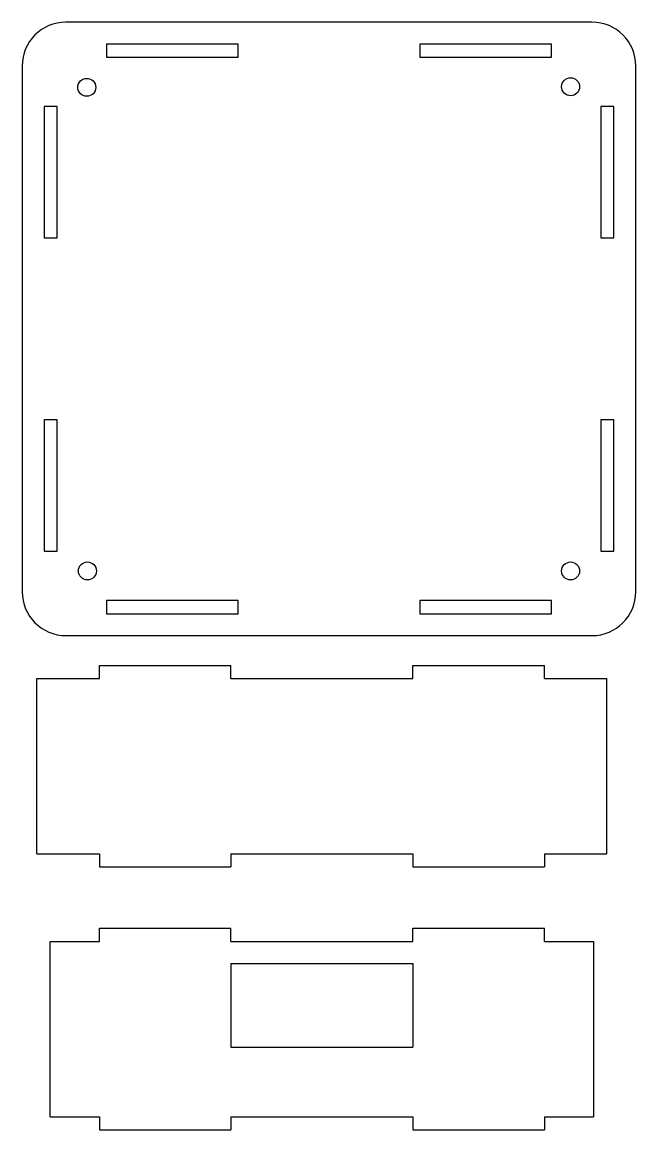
# Model space of a CAD drawing. Header units: millimetres. Extents: x 3 to 788, y -577 to 0.
# Drawn here: x 208.1 to 348.1, y -256.4 to -3.6 of the extents above; entities that cross this region are included whole.
import ezdxf

# ---------------------------------------------------------------- set-up
doc = ezdxf.new("R2010")
doc.units = ezdxf.units.MM
doc.layers.get('0').update_dxf_attribs({"lineweight": 25})

msp = doc.modelspace()

# ---------------------------------------------------------------- linework, layer by layer
at = {"color": 7, "linetype": 'Continuous', "lineweight": 25}
for p, q in [((338.09, -3.6), (218.09, -3.6)), ((257.34, -8.6), (227.34, -8.6)), ((227.34, -8.6), (227.34, -11.6)), ((257.34, -11.6), (257.34, -8.6)), ((328.84, -8.6), (298.84, -8.6)), ((298.84, -8.6), (298.84, -11.6)), ((328.84, -11.6), (328.84, -8.6)), ((227.34, -11.6), (257.34, -11.6)), ((298.84, -11.6), (328.84, -11.6)), ((208.09, -13.6), (208.09, -133.6)), ((348.09, -133.6), (348.09, -13.6)), ((216.09, -22.85), (213.09, -22.85)), ((213.09, -22.85), (213.09, -52.85)), ((216.09, -52.85), (216.09, -22.85)), ((343.09, -22.85), (340.09, -22.85)), ((340.09, -22.85), (340.09, -52.85)), ((343.09, -52.85), (343.09, -22.85)), ((213.09, -52.85), (216.09, -52.85)), ((340.09, -52.85), (343.09, -52.85)), ((216.09, -94.35), (213.09, -94.35)), ((213.09, -94.35), (213.09, -124.35)), ((216.09, -124.35), (216.09, -94.35)), ((343.09, -94.35), (340.09, -94.35)), ((340.09, -94.35), (340.09, -124.35)), ((343.09, -124.35), (343.09, -94.35)), ((213.09, -124.35), (216.09, -124.35)), ((340.09, -124.35), (343.09, -124.35)), ((257.34, -135.6), (227.34, -135.6)), ((227.34, -135.6), (227.34, -138.6)), ((257.34, -138.6), (257.34, -135.6)), ((298.84, -135.6), (298.84, -138.6)), ((328.84, -135.6), (298.84, -135.6)), ((328.84, -138.6), (328.84, -135.6)), ((227.34, -138.6), (257.34, -138.6)), ((298.84, -138.6), (328.84, -138.6)), ((218.09, -143.6), (338.09, -143.6)), ((225.72, -153.4), (225.72, -150.4)), ((225.72, -150.4), (255.72, -150.4)), ((255.72, -153.4), (255.72, -150.4)), ((297.22, -153.4), (297.22, -150.4)), ((297.22, -150.4), (327.22, -150.4)), ((327.22, -153.4), (327.22, -150.4)), ((211.47, -193.4), (211.47, -153.4)), ((211.47, -153.4), (225.72, -153.4)), ((255.72, -153.4), (297.22, -153.4)), ((327.22, -153.4), (341.47, -153.4)), ((341.47, -193.4), (341.47, -153.4)), ((211.47, -193.4), (225.72, -193.4)), ((225.72, -193.4), (225.72, -196.4)), ((255.72, -193.4), (297.22, -193.4)), ((255.72, -193.4), (255.72, -196.4)), ((297.22, -193.4), (297.22, -196.4)), ((327.22, -193.4), (341.47, -193.4)), ((327.22, -193.4), (327.22, -196.4)), ((225.72, -196.4), (255.72, -196.4)), ((297.22, -196.4), (327.22, -196.4)), ((225.72, -213.4), (225.72, -210.4)), ((225.72, -210.4), (255.72, -210.4)), ((255.72, -213.4), (255.72, -210.4)), ((297.22, -210.4), (327.22, -210.4)), ((297.22, -213.4), (297.22, -210.4)), ((327.22, -213.4), (327.22, -210.4)), ((214.47, -253.4), (214.47, -213.4)), ((214.47, -213.4), (225.72, -213.4)), ((255.72, -213.4), (297.22, -213.4)), ((327.22, -213.4), (338.47, -213.4)), ((338.47, -213.4), (338.47, -253.4)), ((255.72, -218.4), (297.22, -218.4)), ((255.72, -218.4), (255.72, -237.53)), ((297.22, -218.4), (297.22, -237.53)), ((255.72, -237.53), (297.22, -237.53)), ((214.47, -253.4), (225.72, -253.4)), ((225.72, -253.4), (225.72, -256.4)), ((255.72, -253.4), (255.72, -256.4)), ((255.72, -253.4), (297.22, -253.4)), ((297.22, -253.4), (297.22, -256.4)), ((327.22, -253.4), (338.47, -253.4)), ((327.22, -253.4), (327.22, -256.4)), ((225.72, -256.4), (255.72, -256.4)), ((297.22, -256.4), (327.22, -256.4))]:
    msp.add_line(p, q, dxfattribs=at)
for centre in [(222.84, -18.48), (333.21, -18.35), (222.98, -128.85), (333.21, -128.85)]:
    msp.add_circle(centre, 2.05, dxfattribs=at)
for centre, start, end in [((218.09, -13.6), 90, 180), ((338.09, -13.6), 0, 90), ((218.09, -133.6), 180, 270), ((338.09, -133.6), 270, 0)]:
    msp.add_arc(centre, 10, start, end, dxfattribs=at)

doc.saveas('drawing.dxf')
